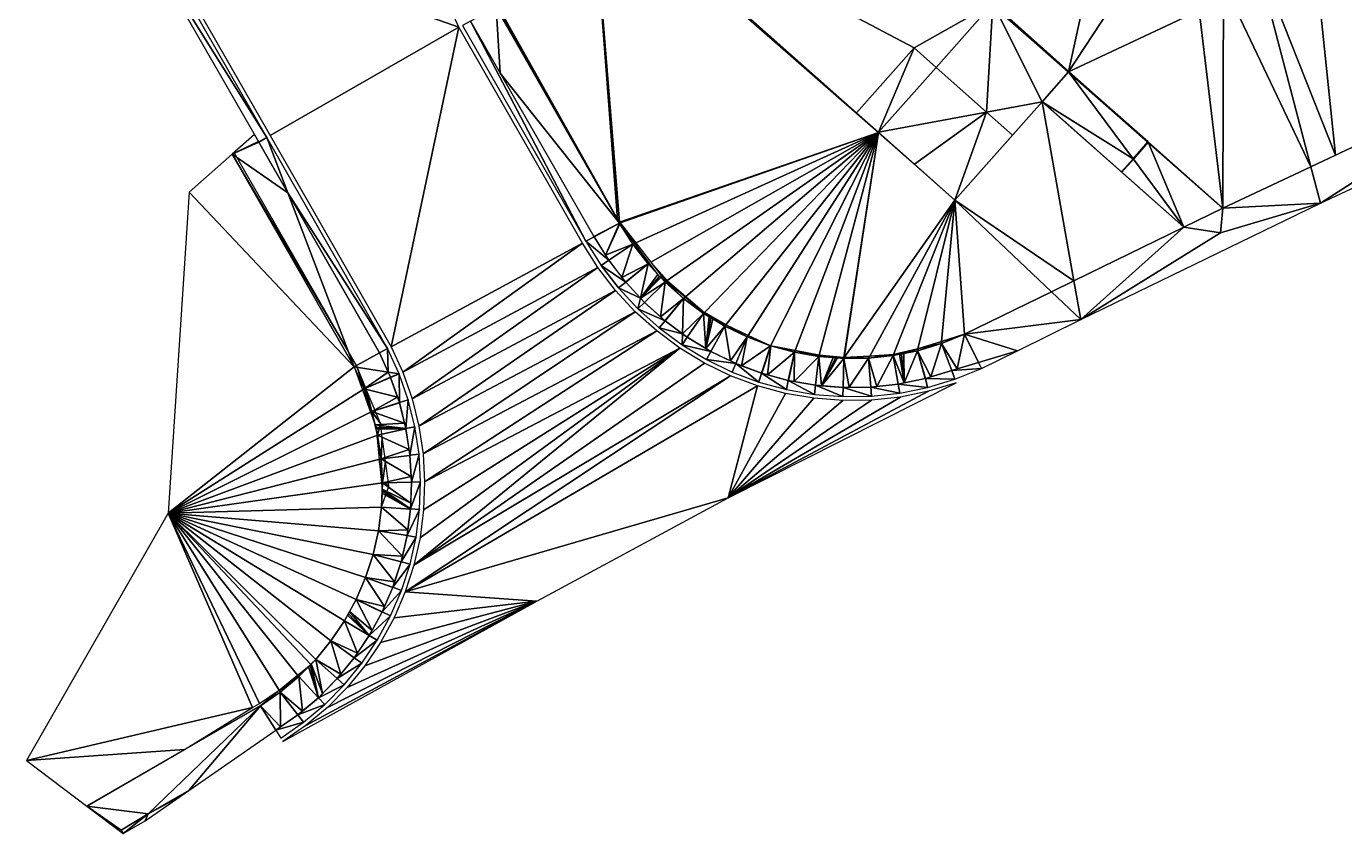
# Model space of a CAD drawing. Header units: metres. Extents: x 1634389 to 1634634, y 8249577 to 8249800.
# Drawn here: x 1634556.2 to 1634606.3, y 8249577 to 8249607.6 of the extents above; entities that cross this region are included whole.
import ezdxf

# ---------------------------------------------------------------- set-up
doc = ezdxf.new("R2010")
doc.units = ezdxf.units.M
doc.header["$LTSCALE"] = 2
for name, color, linetype in [('MNT-02-BETON DESACTIVE FF-35', 7, 'Continuous'), ('MNT-02-ESPACE VERT DIFFERENT-FF-30', 3, 'Continuous'), ('MNT-02-ESPACE VERT-FF-30', 221, 'Continuous'), ('MNT-02-EVERGREEN-FF-45', 7, 'Continuous'), ('MNT-02-VOIRIE LOURDE-FF-60', 160, 'Continuous')]:
    doc.layers.add(name, color=color, linetype=linetype)

msp = doc.modelspace()

# ---------------------------------------------------------------- linework, layer by layer
at = {"layer": 'MNT-02-BETON DESACTIVE FF-35', "color": 6, "linetype": 'ByBlock'}
for points in [[(1634589.922, 8249606.836, 98.535), (1634592.908, 8249608.512, 98.58), (1634577.663, 8249613.307, 98.43)], [(1634587.728, 8249604.366, 98.495), (1634589.922, 8249606.836, 98.535), (1634577.663, 8249613.307, 98.43)], [(1634573.061, 8249607.841, 98.577), (1634574.192, 8249605.868, 98.573), (1634574.03, 8249608.363, 98.569)], [(1634574.192, 8249605.868, 98.573), (1634578.726, 8249600.169, 98.55), (1634574.03, 8249608.363, 98.569)], [(1634590.759, 8249606.092, 98.54), (1634592.908, 8249608.512, 98.58), (1634589.922, 8249606.836, 98.535)], [(1634590.759, 8249606.092, 98.54), (1634592.675, 8249604.389, 98.573), (1634592.908, 8249608.512, 98.58)], [(1634592.675, 8249604.389, 98.573), (1634594.785, 8249604.782, 98.61), (1634592.908, 8249608.512, 98.58)], [(1634595.803, 8249605.94, 98.64), (1634592.908, 8249608.512, 98.58), (1634595.792, 8249605.923, 98.64)], [(1634592.908, 8249608.512, 98.58), (1634594.785, 8249604.782, 98.61), (1634595.792, 8249605.923, 98.64)], [(1634605.371, 8249600.927, 98.497), (1634614.468, 8249606.775, 98.564), (1634605.007, 8249602.317, 98.518)], [(1634605.371, 8249600.927, 98.497), (1634615.911, 8249605.852, 98.548), (1634614.468, 8249606.775, 98.564)], [(1634574.192, 8249605.868, 98.573), (1634577.746, 8249599.667, 98.527), (1634578.726, 8249600.169, 98.55)], [(1634594.785, 8249604.782, 98.61), (1634598.243, 8249602.618, 98.562), (1634595.792, 8249605.923, 98.64)], [(1634598.815, 8249603.264, 98.573), (1634595.803, 8249605.94, 98.64), (1634595.792, 8249605.923, 98.64)], [(1634598.808, 8249603.257, 98.573), (1634598.815, 8249603.264, 98.573), (1634595.792, 8249605.923, 98.64)], [(1634598.243, 8249602.618, 98.562), (1634598.808, 8249603.257, 98.573), (1634595.792, 8249605.923, 98.64)], [(1634592.675, 8249604.389, 98.573), (1634593.659, 8249603.515, 98.59), (1634594.785, 8249604.782, 98.61)], [(1634593.659, 8249603.515, 98.59), (1634593.66, 8249603.514, 98.59), (1634594.785, 8249604.782, 98.61)], [(1634594.785, 8249604.782, 98.61), (1634597.8, 8249602.116, 98.548), (1634598.243, 8249602.618, 98.562)], [(1634564.995, 8249603.275, 98.427), (1634564.845, 8249603.537, 98.426), (1634564.003, 8249602.793, 98.45)], [(1634565.007, 8249603.254, 98.427), (1634564.995, 8249603.275, 98.427), (1634564.003, 8249602.793, 98.45)], [(1634566.113, 8249601.324, 98.413), (1634565.007, 8249603.254, 98.427), (1634564.003, 8249602.793, 98.45)], [(1634601.657, 8249600.739, 98.51), (1634598.83, 8249603.251, 98.573), (1634598.823, 8249603.244, 98.573)], [(1634566.113, 8249601.324, 98.413), (1634564.003, 8249602.793, 98.45), (1634568.634, 8249594.713, 98.39)], [(1634598.823, 8249603.244, 98.573), (1634598.256, 8249602.602, 98.561), (1634600.172, 8249600.019, 98.5)], [(1634601.657, 8249600.739, 98.51), (1634598.823, 8249603.244, 98.573), (1634600.172, 8249600.019, 98.5)], [(1634598.256, 8249602.602, 98.561), (1634597.815, 8249602.103, 98.548), (1634600.172, 8249600.019, 98.5)], [(1634605.371, 8249600.927, 98.497), (1634605.007, 8249602.317, 98.518), (1634601.657, 8249600.739, 98.51)], [(1634569.595, 8249595.247, 98.367), (1634566.113, 8249601.324, 98.413), (1634568.634, 8249594.713, 98.39)], [(1634596.255, 8249596.51, 98.457), (1634605.371, 8249600.927, 98.497), (1634601.569, 8249599.809, 98.37)], [(1634605.371, 8249600.927, 98.497), (1634601.657, 8249600.739, 98.51), (1634601.569, 8249599.809, 98.37)], [(1634601.657, 8249600.739, 98.51), (1634600.172, 8249600.019, 98.5), (1634601.569, 8249599.809, 98.37)], [(1634577.746, 8249599.667, 98.527), (1634577.755, 8249599.652, 98.527), (1634578.726, 8249600.169, 98.55)], [(1634577.755, 8249599.652, 98.527), (1634578.195, 8249598.954, 98.523), (1634578.726, 8249600.169, 98.55)], [(1634578.732, 8249600.157, 98.55), (1634578.726, 8249600.169, 98.55), (1634578.195, 8249598.954, 98.523)], [(1634578.737, 8249600.151, 98.55), (1634578.732, 8249600.157, 98.55), (1634578.195, 8249598.954, 98.523)], [(1634578.737, 8249600.151, 98.55), (1634578.195, 8249598.954, 98.523), (1634579.231, 8249599.371, 98.545)], [(1634579.299, 8249599.402, 98.545), (1634578.737, 8249600.151, 98.55), (1634579.231, 8249599.371, 98.545)], [(1634596.255, 8249596.51, 98.457), (1634600.172, 8249600.019, 98.5), (1634595.994, 8249597.98, 98.484)], [(1634600.172, 8249600.019, 98.5), (1634596.255, 8249596.51, 98.457), (1634601.569, 8249599.809, 98.37)], [(1634578.195, 8249598.954, 98.523), (1634578.313, 8249598.767, 98.522), (1634579.231, 8249599.371, 98.545)], [(1634578.313, 8249598.767, 98.522), (1634578.317, 8249598.761, 98.522), (1634579.231, 8249599.371, 98.545)], [(1634578.317, 8249598.761, 98.522), (1634578.817, 8249598.11, 98.518), (1634579.231, 8249599.371, 98.545)], [(1634578.817, 8249598.11, 98.518), (1634579.809, 8249598.624, 98.54), (1634579.231, 8249599.371, 98.545)], [(1634579.809, 8249598.624, 98.54), (1634579.299, 8249599.402, 98.545), (1634579.231, 8249599.371, 98.545)], [(1634579.86, 8249598.653, 98.54), (1634579.299, 8249599.402, 98.545), (1634579.809, 8249598.624, 98.54)], [(1634578.817, 8249598.11, 98.518), (1634578.953, 8249597.933, 98.517), (1634579.809, 8249598.624, 98.54)], [(1634578.953, 8249597.933, 98.517), (1634578.957, 8249597.929, 98.517), (1634579.809, 8249598.624, 98.54)], [(1634578.957, 8249597.929, 98.517), (1634579.516, 8249597.326, 98.513), (1634579.809, 8249598.624, 98.54)], [(1634580.185, 8249598.22, 98.537), (1634579.809, 8249598.624, 98.54), (1634579.516, 8249597.326, 98.513)], [(1634580.185, 8249598.22, 98.537), (1634579.86, 8249598.653, 98.54), (1634579.809, 8249598.624, 98.54)], [(1634579.516, 8249597.326, 98.513), (1634580.239, 8249598.149, 98.536), (1634580.185, 8249598.22, 98.537)], [(1634579.516, 8249597.326, 98.513), (1634580.292, 8249598.106, 98.536), (1634580.239, 8249598.149, 98.536)], [(1634580.292, 8249598.106, 98.536), (1634579.516, 8249597.326, 98.513), (1634580.453, 8249597.933, 98.535)], [(1634579.516, 8249597.326, 98.513), (1634579.668, 8249597.163, 98.512), (1634580.453, 8249597.933, 98.535)], [(1634579.668, 8249597.163, 98.512), (1634579.671, 8249597.159, 98.512), (1634580.453, 8249597.933, 98.535)], [(1634579.671, 8249597.159, 98.512), (1634580.284, 8249596.612, 98.508), (1634580.453, 8249597.933, 98.535)], [(1634580.284, 8249596.612, 98.508), (1634581.158, 8249597.305, 98.53), (1634580.453, 8249597.933, 98.535)], [(1634580.481, 8249597.953, 98.535), (1634580.292, 8249598.106, 98.536), (1634580.453, 8249597.933, 98.535)], [(1634581.158, 8249597.305, 98.53), (1634580.481, 8249597.953, 98.535), (1634580.453, 8249597.933, 98.535)], [(1634581.218, 8249597.356, 98.53), (1634580.481, 8249597.953, 98.535), (1634581.158, 8249597.305, 98.53)], [(1634596.255, 8249596.51, 98.457), (1634595.994, 8249597.98, 98.484), (1634595.142, 8249597.564, 98.479)], [(1634580.284, 8249596.612, 98.508), (1634580.451, 8249596.462, 98.507), (1634581.158, 8249597.305, 98.53)], [(1634580.451, 8249596.462, 98.507), (1634580.454, 8249596.46, 98.507), (1634581.158, 8249597.305, 98.53)], [(1634580.454, 8249596.46, 98.507), (1634581.115, 8249595.971, 98.503), (1634581.158, 8249597.305, 98.53)], [(1634581.158, 8249597.305, 98.53), (1634581.115, 8249595.971, 98.503), (1634581.918, 8249596.744, 98.525)], [(1634581.218, 8249597.356, 98.53), (1634581.158, 8249597.305, 98.53), (1634581.918, 8249596.744, 98.525)], [(1634581.942, 8249596.769, 98.525), (1634581.218, 8249597.356, 98.53), (1634581.918, 8249596.744, 98.525)], [(1634595.142, 8249597.564, 98.479), (1634591.834, 8249595.949, 98.47), (1634596.255, 8249596.51, 98.457)], [(1634581.115, 8249595.971, 98.503), (1634581.296, 8249595.837, 98.502), (1634581.918, 8249596.744, 98.525)], [(1634581.296, 8249595.837, 98.502), (1634581.299, 8249595.836, 98.502), (1634581.918, 8249596.744, 98.525)], [(1634581.299, 8249595.836, 98.502), (1634582.002, 8249595.411, 98.498), (1634581.918, 8249596.744, 98.525)], [(1634582.134, 8249596.614, 98.524), (1634581.942, 8249596.769, 98.525), (1634581.918, 8249596.744, 98.525)], [(1634582.134, 8249596.614, 98.524), (1634581.918, 8249596.744, 98.525), (1634582.002, 8249595.411, 98.498)], [(1634582.19, 8249596.569, 98.523), (1634582.134, 8249596.614, 98.524), (1634582.002, 8249595.411, 98.498)], [(1634582.002, 8249595.411, 98.498), (1634582.272, 8249596.531, 98.523), (1634582.19, 8249596.569, 98.523)], [(1634582.272, 8249596.531, 98.523), (1634582.002, 8249595.411, 98.498), (1634582.726, 8249596.257, 98.52)], [(1634582.002, 8249595.411, 98.498), (1634582.196, 8249595.293, 98.497), (1634582.726, 8249596.257, 98.52)], [(1634582.196, 8249595.293, 98.497), (1634582.197, 8249595.293, 98.497), (1634582.726, 8249596.257, 98.52)], [(1634582.197, 8249595.293, 98.497), (1634582.937, 8249594.935, 98.493), (1634582.726, 8249596.257, 98.52)], [(1634582.763, 8249596.303, 98.52), (1634582.272, 8249596.531, 98.523), (1634582.726, 8249596.257, 98.52)], [(1634582.763, 8249596.303, 98.52), (1634582.726, 8249596.257, 98.52), (1634583.576, 8249595.846, 98.515)], [(1634582.726, 8249596.257, 98.52), (1634582.937, 8249594.935, 98.493), (1634583.576, 8249595.846, 98.515)], [(1634583.616, 8249595.907, 98.515), (1634582.763, 8249596.303, 98.52), (1634583.576, 8249595.846, 98.515)], [(1634593.848, 8249595.324, 98.446), (1634596.255, 8249596.51, 98.457), (1634591.834, 8249595.949, 98.47)], [(1634582.937, 8249594.935, 98.493), (1634583.142, 8249594.835, 98.492), (1634583.576, 8249595.846, 98.515)], [(1634583.142, 8249594.835, 98.492), (1634583.143, 8249594.835, 98.492), (1634583.576, 8249595.846, 98.515)], [(1634583.143, 8249594.835, 98.492), (1634583.356, 8249594.755, 98.491), (1634583.576, 8249595.846, 98.515)], [(1634583.576, 8249595.846, 98.515), (1634583.356, 8249594.755, 98.491), (1634584.461, 8249595.515, 98.51)], [(1634583.616, 8249595.907, 98.515), (1634583.576, 8249595.846, 98.515), (1634584.461, 8249595.515, 98.51)], [(1634584.461, 8249595.516, 98.51), (1634583.616, 8249595.907, 98.515), (1634584.461, 8249595.515, 98.51)], [(1634591.834, 8249595.949, 98.47), (1634590.965, 8249595.675, 98.476), (1634590.958, 8249595.596, 98.475)], [(1634591.556, 8249594.632, 98.451), (1634591.834, 8249595.949, 98.47), (1634590.958, 8249595.596, 98.475)], [(1634591.556, 8249594.632, 98.451), (1634592.367, 8249594.877, 98.445), (1634591.834, 8249595.949, 98.47)], [(1634592.367, 8249594.877, 98.445), (1634593.848, 8249595.324, 98.446), (1634591.834, 8249595.949, 98.47)], [(1634569.599, 8249595.239, 98.367), (1634569.595, 8249595.247, 98.367), (1634568.634, 8249594.713, 98.39)], [(1634569.931, 8249594.513, 98.362), (1634569.599, 8249595.239, 98.367), (1634568.634, 8249594.713, 98.39)], [(1634583.356, 8249594.755, 98.491), (1634584.126, 8249594.468, 98.487), (1634584.461, 8249595.515, 98.51)], [(1634584.126, 8249594.468, 98.487), (1634584.467, 8249595.513, 98.51), (1634584.461, 8249595.515, 98.51)], [(1634584.126, 8249594.468, 98.487), (1634584.127, 8249594.467, 98.487), (1634584.467, 8249595.513, 98.51)], [(1634584.127, 8249594.467, 98.487), (1634584.471, 8249595.512, 98.51), (1634584.467, 8249595.513, 98.51)], [(1634584.127, 8249594.467, 98.487), (1634584.346, 8249594.408, 98.486), (1634584.471, 8249595.512, 98.51)], [(1634584.471, 8249595.512, 98.51), (1634584.346, 8249594.408, 98.486), (1634585.372, 8249595.267, 98.505)], [(1634584.346, 8249594.408, 98.486), (1634585.14, 8249594.193, 98.482), (1634585.372, 8249595.267, 98.505)], [(1634584.466, 8249595.514, 98.51), (1634584.461, 8249595.516, 98.51), (1634584.461, 8249595.515, 98.51)], [(1634584.467, 8249595.513, 98.51), (1634584.466, 8249595.514, 98.51), (1634584.461, 8249595.515, 98.51)], [(1634585.398, 8249595.336, 98.505), (1634584.471, 8249595.512, 98.51), (1634585.372, 8249595.267, 98.505)], [(1634585.14, 8249594.193, 98.482), (1634585.141, 8249594.193, 98.482), (1634585.372, 8249595.267, 98.505)], [(1634585.141, 8249594.193, 98.482), (1634585.365, 8249594.154, 98.481), (1634585.372, 8249595.267, 98.505)], [(1634585.365, 8249594.154, 98.481), (1634586.302, 8249595.105, 98.5), (1634585.372, 8249595.267, 98.505)], [(1634586.302, 8249595.105, 98.5), (1634585.398, 8249595.336, 98.505), (1634585.372, 8249595.267, 98.505)], [(1634586.318, 8249595.162, 98.5), (1634585.398, 8249595.336, 98.505), (1634586.302, 8249595.105, 98.5)], [(1634590.069, 8249595.392, 98.481), (1634589.526, 8249595.22, 98.483), (1634590.053, 8249595.326, 98.48)], [(1634589.526, 8249595.22, 98.483), (1634589.539, 8249594.103, 98.461), (1634590.053, 8249595.326, 98.48)], [(1634590.344, 8249594.266, 98.457), (1634590.053, 8249595.326, 98.48), (1634589.539, 8249594.103, 98.461)], [(1634590.563, 8249594.332, 98.456), (1634590.958, 8249595.596, 98.475), (1634590.053, 8249595.326, 98.48)], [(1634590.958, 8249595.596, 98.475), (1634590.069, 8249595.392, 98.481), (1634590.053, 8249595.326, 98.48)], [(1634590.351, 8249594.268, 98.457), (1634590.563, 8249594.332, 98.456), (1634590.053, 8249595.326, 98.48)], [(1634590.344, 8249594.266, 98.457), (1634590.351, 8249594.268, 98.457), (1634590.053, 8249595.326, 98.48)], [(1634590.965, 8249595.675, 98.476), (1634590.069, 8249595.392, 98.481), (1634590.958, 8249595.596, 98.475)], [(1634590.563, 8249594.332, 98.456), (1634591.349, 8249594.569, 98.452), (1634590.958, 8249595.596, 98.475)], [(1634591.349, 8249594.569, 98.452), (1634591.556, 8249594.632, 98.451), (1634590.958, 8249595.596, 98.475)], [(1634585.365, 8249594.154, 98.481), (1634586.174, 8249594.013, 98.477), (1634586.302, 8249595.105, 98.5)], [(1634586.174, 8249594.013, 98.477), (1634586.177, 8249594.013, 98.477), (1634586.302, 8249595.105, 98.5)], [(1634586.177, 8249594.013, 98.477), (1634586.402, 8249593.995, 98.476), (1634586.302, 8249595.105, 98.5)], [(1634586.846, 8249595.062, 98.497), (1634586.318, 8249595.162, 98.5), (1634586.302, 8249595.105, 98.5)], [(1634586.402, 8249593.995, 98.476), (1634586.846, 8249595.062, 98.497), (1634586.302, 8249595.105, 98.5)], [(1634586.402, 8249593.995, 98.476), (1634586.934, 8249595.045, 98.496), (1634586.846, 8249595.062, 98.497)], [(1634586.934, 8249595.045, 98.496), (1634586.402, 8249593.995, 98.476), (1634587.003, 8249595.049, 98.496)], [(1634587.244, 8249595.03, 98.495), (1634587.003, 8249595.049, 98.496), (1634586.402, 8249593.995, 98.476)], [(1634587.221, 8249593.931, 98.472), (1634587.244, 8249595.03, 98.495), (1634586.402, 8249593.995, 98.476)], [(1634587.249, 8249595.064, 98.495), (1634587.003, 8249595.049, 98.496), (1634587.244, 8249595.03, 98.495)], [(1634587.221, 8249593.931, 98.472), (1634587.225, 8249593.93, 98.472), (1634587.244, 8249595.03, 98.495)], [(1634587.225, 8249593.93, 98.472), (1634587.449, 8249593.934, 98.471), (1634587.244, 8249595.03, 98.495)], [(1634588.188, 8249595.042, 98.49), (1634587.268, 8249595.065, 98.495), (1634587.244, 8249595.03, 98.495)], [(1634587.268, 8249595.065, 98.495), (1634587.249, 8249595.064, 98.495), (1634587.244, 8249595.03, 98.495)], [(1634587.449, 8249593.934, 98.471), (1634588.188, 8249595.042, 98.49), (1634587.244, 8249595.03, 98.495)], [(1634588.232, 8249595.122, 98.491), (1634587.268, 8249595.065, 98.495), (1634588.188, 8249595.042, 98.49)], [(1634587.449, 8249593.934, 98.471), (1634588.271, 8249593.946, 98.467), (1634588.188, 8249595.042, 98.49)], [(1634589.127, 8249595.141, 98.485), (1634588.232, 8249595.122, 98.491), (1634588.188, 8249595.042, 98.49)], [(1634588.498, 8249593.97, 98.466), (1634589.127, 8249595.141, 98.485), (1634588.188, 8249595.042, 98.49)], [(1634588.271, 8249593.946, 98.467), (1634588.276, 8249593.946, 98.467), (1634588.188, 8249595.042, 98.49)], [(1634588.276, 8249593.946, 98.467), (1634588.498, 8249593.97, 98.466), (1634588.188, 8249595.042, 98.49)], [(1634589.141, 8249595.176, 98.485), (1634588.232, 8249595.122, 98.491), (1634589.127, 8249595.141, 98.485)], [(1634588.498, 8249593.97, 98.466), (1634589.315, 8249594.058, 98.462), (1634589.127, 8249595.141, 98.485)], [(1634589.539, 8249594.103, 98.461), (1634589.369, 8249595.189, 98.484), (1634589.127, 8249595.141, 98.485)], [(1634589.369, 8249595.189, 98.484), (1634589.141, 8249595.176, 98.485), (1634589.127, 8249595.141, 98.485)], [(1634589.315, 8249594.058, 98.462), (1634589.321, 8249594.058, 98.462), (1634589.127, 8249595.141, 98.485)], [(1634589.321, 8249594.058, 98.462), (1634589.539, 8249594.103, 98.461), (1634589.127, 8249595.141, 98.485)], [(1634589.539, 8249594.103, 98.461), (1634589.44, 8249595.193, 98.483), (1634589.369, 8249595.189, 98.484)], [(1634589.539, 8249594.103, 98.461), (1634589.526, 8249595.22, 98.483), (1634589.44, 8249595.193, 98.483)], [(1634569.931, 8249594.513, 98.362), (1634568.634, 8249594.713, 98.39), (1634569.012, 8249593.878, 98.384)], [(1634568.634, 8249594.713, 98.39), (1634568.951, 8249593.839, 98.38), (1634569.012, 8249593.878, 98.384)], [(1634570.02, 8249594.318, 98.361), (1634569.931, 8249594.513, 98.362), (1634569.012, 8249593.878, 98.384)], [(1634570.022, 8249594.311, 98.361), (1634570.02, 8249594.318, 98.361), (1634569.012, 8249593.878, 98.384)], [(1634570.286, 8249593.557, 98.356), (1634570.022, 8249594.311, 98.361), (1634569.012, 8249593.878, 98.384)], [(1634569.012, 8249593.878, 98.384), (1634568.951, 8249593.839, 98.38), (1634569.311, 8249593.012, 98.377)], [(1634568.951, 8249593.839, 98.38), (1634569.26, 8249592.986, 98.374), (1634569.311, 8249593.012, 98.377)], [(1634570.286, 8249593.557, 98.356), (1634569.012, 8249593.878, 98.384), (1634569.311, 8249593.012, 98.377)], [(1634570.356, 8249593.355, 98.354), (1634570.286, 8249593.557, 98.356), (1634569.311, 8249593.012, 98.377)], [(1634570.358, 8249593.348, 98.354), (1634570.356, 8249593.355, 98.354), (1634569.311, 8249593.012, 98.377)], [(1634570.358, 8249593.348, 98.354), (1634569.311, 8249593.012, 98.377), (1634570.55, 8249592.573, 98.349)], [(1634569.26, 8249592.986, 98.374), (1634569.436, 8249592.503, 98.374), (1634569.311, 8249593.012, 98.377)], [(1634569.436, 8249592.503, 98.374), (1634570.55, 8249592.573, 98.349), (1634569.311, 8249593.012, 98.377)], [(1634570.55, 8249592.573, 98.349), (1634569.436, 8249592.503, 98.374), (1634570.602, 8249592.364, 98.348)], [(1634569.466, 8249592.42, 98.373), (1634570.602, 8249592.364, 98.348), (1634569.436, 8249592.503, 98.374)], [(1634569.473, 8249592.353, 98.373), (1634570.602, 8249592.364, 98.348), (1634569.466, 8249592.42, 98.373)], [(1634570.603, 8249592.357, 98.348), (1634570.602, 8249592.364, 98.348), (1634569.473, 8249592.353, 98.373)], [(1634569.529, 8249592.122, 98.371), (1634570.603, 8249592.357, 98.348), (1634569.473, 8249592.353, 98.373)], [(1634569.473, 8249592.353, 98.373), (1634569.497, 8249592.11, 98.369), (1634569.529, 8249592.122, 98.371)], [(1634570.723, 8249591.568, 98.343), (1634570.603, 8249592.357, 98.348), (1634569.529, 8249592.122, 98.371)], [(1634569.529, 8249592.122, 98.371), (1634569.497, 8249592.11, 98.369), (1634569.664, 8249591.215, 98.365)], [(1634569.497, 8249592.11, 98.369), (1634569.59, 8249591.196, 98.361), (1634569.664, 8249591.215, 98.365)], [(1634570.723, 8249591.568, 98.343), (1634569.529, 8249592.122, 98.371), (1634569.664, 8249591.215, 98.365)], [(1634570.755, 8249591.355, 98.341), (1634570.723, 8249591.568, 98.343), (1634569.664, 8249591.215, 98.365)], [(1634570.755, 8249591.348, 98.341), (1634570.755, 8249591.355, 98.341), (1634569.664, 8249591.215, 98.365)], [(1634570.801, 8249590.551, 98.336), (1634570.755, 8249591.348, 98.341), (1634569.664, 8249591.215, 98.365)], [(1634569.664, 8249591.215, 98.365), (1634569.59, 8249591.196, 98.361), (1634569.714, 8249590.3, 98.359)], [(1634569.59, 8249591.196, 98.361), (1634569.681, 8249590.295, 98.357), (1634569.714, 8249590.3, 98.359)], [(1634570.801, 8249590.551, 98.336), (1634569.664, 8249591.215, 98.365), (1634569.714, 8249590.3, 98.359)], [(1634569.681, 8249590.295, 98.357), (1634569.705, 8249590.062, 98.326), (1634569.714, 8249590.3, 98.359)], [(1634569.714, 8249590.3, 98.359), (1634569.705, 8249590.062, 98.326), (1634570.785, 8249589.532, 98.239)], [(1634570.813, 8249590.336, 98.335), (1634570.801, 8249590.551, 98.336), (1634569.714, 8249590.3, 98.359)], [(1634570.813, 8249590.33, 98.335), (1634570.813, 8249590.336, 98.335), (1634569.714, 8249590.3, 98.359)], [(1634570.813, 8249590.33, 98.335), (1634569.714, 8249590.3, 98.359), (1634570.785, 8249589.532, 98.239)], [(1634569.679, 8249589.384, 98.233), (1634570.776, 8249589.31, 98.208), (1634569.699, 8249589.908, 98.305)], [(1634569.699, 8249589.908, 98.305), (1634570.777, 8249589.315, 98.209), (1634569.712, 8249589.994, 98.317)], [(1634570.776, 8249589.31, 98.208), (1634570.777, 8249589.315, 98.209), (1634569.699, 8249589.908, 98.305)], [(1634569.712, 8249589.994, 98.317), (1634570.777, 8249589.315, 98.209), (1634569.705, 8249590.062, 98.326)], [(1634570.785, 8249589.532, 98.239), (1634569.705, 8249590.062, 98.326), (1634570.777, 8249589.315, 98.209)], [(1634570.674, 8249588.518, 98.203), (1634569.679, 8249589.384, 98.233), (1634569.56, 8249588.475, 98.226)], [(1634570.674, 8249588.518, 98.203), (1634570.776, 8249589.31, 98.208), (1634569.679, 8249589.384, 98.233)], [(1634569.357, 8249587.582, 98.22), (1634570.469, 8249587.519, 98.197), (1634569.56, 8249588.475, 98.226)], [(1634570.646, 8249588.303, 98.202), (1634570.674, 8249588.518, 98.203), (1634569.56, 8249588.475, 98.226)], [(1634570.469, 8249587.519, 98.197), (1634570.645, 8249588.298, 98.202), (1634569.56, 8249588.475, 98.226)], [(1634570.645, 8249588.298, 98.202), (1634570.646, 8249588.303, 98.202), (1634569.56, 8249588.475, 98.226)], [(1634570.173, 8249586.544, 98.19), (1634569.357, 8249587.582, 98.22), (1634569.072, 8249586.71, 98.214)], [(1634570.422, 8249587.307, 98.195), (1634570.469, 8249587.519, 98.197), (1634569.357, 8249587.582, 98.22)], [(1634570.173, 8249586.544, 98.19), (1634570.42, 8249587.303, 98.195), (1634569.357, 8249587.582, 98.22)], [(1634570.42, 8249587.303, 98.195), (1634570.422, 8249587.307, 98.195), (1634569.357, 8249587.582, 98.22)], [(1634569.788, 8249585.6, 98.184), (1634569.072, 8249586.71, 98.214), (1634568.708, 8249585.869, 98.208)], [(1634570.106, 8249586.336, 98.189), (1634570.173, 8249586.544, 98.19), (1634569.072, 8249586.71, 98.214)], [(1634569.788, 8249585.6, 98.184), (1634570.105, 8249586.333, 98.189), (1634569.072, 8249586.71, 98.214)], [(1634570.105, 8249586.333, 98.189), (1634570.106, 8249586.336, 98.189), (1634569.072, 8249586.71, 98.214)], [(1634568.456, 8249585.41, 98.273), (1634569.317, 8249584.696, 98.269), (1634568.708, 8249585.869, 98.208)], [(1634569.7, 8249585.396, 98.182), (1634568.708, 8249585.869, 98.208), (1634569.317, 8249584.696, 98.269)], [(1634569.702, 8249585.399, 98.183), (1634569.788, 8249585.6, 98.184), (1634568.708, 8249585.869, 98.208)], [(1634569.7, 8249585.396, 98.182), (1634569.702, 8249585.399, 98.183), (1634568.708, 8249585.869, 98.208)], [(1634568.267, 8249585.066, 98.321), (1634569.211, 8249584.501, 98.296), (1634568.382, 8249585.274, 98.292)], [(1634568.382, 8249585.274, 98.292), (1634569.212, 8249584.503, 98.296), (1634568.422, 8249585.329, 98.283)], [(1634569.211, 8249584.501, 98.296), (1634569.212, 8249584.503, 98.296), (1634568.382, 8249585.274, 98.292)], [(1634568.422, 8249585.329, 98.283), (1634569.212, 8249584.503, 98.296), (1634568.456, 8249585.41, 98.273)], [(1634569.317, 8249584.696, 98.269), (1634568.456, 8249585.41, 98.273), (1634569.212, 8249584.503, 98.296)], [(1634568.764, 8249583.839, 98.291), (1634568.267, 8249585.066, 98.321), (1634567.754, 8249584.306, 98.315)], [(1634568.764, 8249583.839, 98.291), (1634569.211, 8249584.501, 98.296), (1634568.267, 8249585.066, 98.321)], [(1634568.134, 8249583.037, 98.285), (1634567.754, 8249584.306, 98.315), (1634567.173, 8249583.598, 98.309)], [(1634568.642, 8249583.657, 98.29), (1634568.764, 8249583.839, 98.291), (1634567.754, 8249584.306, 98.315)], [(1634568.134, 8249583.037, 98.285), (1634568.64, 8249583.655, 98.29), (1634567.754, 8249584.306, 98.315)], [(1634568.64, 8249583.655, 98.29), (1634568.642, 8249583.657, 98.29), (1634567.754, 8249584.306, 98.315)], [(1634566.897, 8249583.318, 98.306), (1634566.494, 8249582.99, 98.3), (1634566.529, 8249582.946, 98.302)], [(1634566.529, 8249582.946, 98.302), (1634567.277, 8249582.14, 98.277), (1634566.897, 8249583.318, 98.306)], [(1634566.897, 8249583.318, 98.306), (1634567.278, 8249582.141, 98.277), (1634566.965, 8249583.374, 98.306)], [(1634567.277, 8249582.14, 98.277), (1634567.278, 8249582.141, 98.277), (1634566.897, 8249583.318, 98.306)], [(1634566.965, 8249583.374, 98.306), (1634567.278, 8249582.141, 98.277), (1634567.006, 8249583.428, 98.307)], [(1634567.173, 8249583.598, 98.309), (1634567.006, 8249583.428, 98.307), (1634567.433, 8249582.298, 98.278)], [(1634567.433, 8249582.298, 98.278), (1634567.006, 8249583.428, 98.307), (1634567.278, 8249582.141, 98.277)], [(1634567.994, 8249582.866, 98.283), (1634567.173, 8249583.598, 98.309), (1634567.433, 8249582.298, 98.278)], [(1634567.994, 8249582.866, 98.283), (1634567.995, 8249582.867, 98.283), (1634567.173, 8249583.598, 98.309)], [(1634567.995, 8249582.867, 98.283), (1634568.134, 8249583.037, 98.285), (1634567.173, 8249583.598, 98.309)], [(1634566.494, 8249582.99, 98.3), (1634565.789, 8249582.417, 98.293), (1634566.529, 8249582.946, 98.302)], [(1634566.529, 8249582.946, 98.302), (1634565.789, 8249582.417, 98.293), (1634565.827, 8249582.356, 98.296)], [(1634566.666, 8249581.626, 98.272), (1634566.529, 8249582.946, 98.302), (1634565.827, 8249582.356, 98.296)], [(1634566.666, 8249581.626, 98.272), (1634567.277, 8249582.14, 98.277), (1634566.529, 8249582.946, 98.302)], [(1634565.789, 8249582.417, 98.293), (1634565.074, 8249581.834, 98.29), (1634565.827, 8249582.356, 98.296)], [(1634565.074, 8249581.834, 98.29), (1634565.839, 8249581.028, 98.265), (1634565.827, 8249582.356, 98.296)], [(1634566.496, 8249581.484, 98.27), (1634566.666, 8249581.626, 98.272), (1634565.827, 8249582.356, 98.296)], [(1634566.496, 8249581.484, 98.27), (1634566.496, 8249581.484, 98.27), (1634565.827, 8249582.356, 98.296)], [(1634565.839, 8249581.028, 98.265), (1634566.496, 8249581.484, 98.27), (1634565.827, 8249582.356, 98.296)], [(1634558.468, 8249578.022, 98.26), (1634560.799, 8249577.725, 98.24), (1634565.074, 8249581.834, 98.29)], [(1634562.356, 8249578.614, 98.245), (1634565.074, 8249581.834, 98.29), (1634560.799, 8249577.725, 98.24)], [(1634565.074, 8249581.834, 98.29), (1634562.356, 8249578.614, 98.245), (1634565.657, 8249580.902, 98.264)], [(1634565.074, 8249581.834, 98.29), (1634565.657, 8249580.902, 98.264), (1634565.839, 8249581.028, 98.265)], [(1634560.799, 8249577.725, 98.24), (1634558.468, 8249578.022, 98.26), (1634559.775, 8249577.105, 98.23)]]:
    msp.add_3dface(points, dxfattribs=at)
at = {"layer": 'MNT-02-BETON DESACTIVE FF-35', "color": 1, "linetype": 'ByBlock'}
for points in [[(1634560.691, 8249577.46, 98.093), (1634562.019, 8249578.381, 98.21), (1634560.799, 8249577.725, 98.24)], [(1634562.019, 8249578.381, 98.21), (1634562.356, 8249578.614, 98.245), (1634560.799, 8249577.725, 98.24)], [(1634558.468, 8249578.022, 98.26), (1634559.853, 8249576.977, 98.09), (1634559.775, 8249577.105, 98.23)], [(1634559.775, 8249577.105, 98.23), (1634559.853, 8249576.977, 98.09), (1634560.799, 8249577.725, 98.24)], [(1634560.691, 8249577.46, 98.093), (1634560.799, 8249577.725, 98.24), (1634559.853, 8249576.977, 98.09)]]:
    msp.add_3dface(points, dxfattribs=at)
at = {"layer": 'MNT-02-ESPACE VERT DIFFERENT-FF-30', "linetype": 'ByBlock'}
for points in [[(1634562.361, 8249601.344, 98.4), (1634568.634, 8249594.713, 98.44), (1634564.003, 8249602.793, 98.5)], [(1634564.091, 8249602.836, 98.498), (1634564.078, 8249602.86, 98.498), (1634564.003, 8249602.794, 98.5)], [(1634564.091, 8249602.836, 98.498), (1634564.003, 8249602.793, 98.5), (1634568.409, 8249595.302, 98.442)], [(1634564.091, 8249602.836, 98.498), (1634564.003, 8249602.794, 98.5), (1634564.003, 8249602.793, 98.5)], [(1634568.634, 8249594.713, 98.44), (1634568.409, 8249595.302, 98.442), (1634564.003, 8249602.793, 98.5)], [(1634561.565, 8249589.156, 97.94), (1634568.634, 8249594.713, 98.44), (1634562.361, 8249601.344, 98.4)], [(1634568.72, 8249594.76, 98.438), (1634568.409, 8249595.302, 98.442), (1634568.634, 8249594.713, 98.44)], [(1634568.725, 8249594.751, 98.438), (1634568.72, 8249594.76, 98.438), (1634568.634, 8249594.713, 98.44)], [(1634568.748, 8249594.695, 98.438), (1634568.725, 8249594.751, 98.438), (1634568.634, 8249594.713, 98.44)], [(1634568.634, 8249594.713, 98.44), (1634561.565, 8249589.156, 97.94), (1634569.012, 8249593.878, 98.434)], [(1634568.748, 8249594.695, 98.438), (1634568.634, 8249594.713, 98.44), (1634569.012, 8249593.878, 98.434)], [(1634569.074, 8249593.905, 98.432), (1634568.748, 8249594.695, 98.438), (1634569.012, 8249593.878, 98.434)], [(1634569.012, 8249593.878, 98.434), (1634561.565, 8249589.156, 97.94), (1634569.311, 8249593.012, 98.427)], [(1634569.094, 8249593.857, 98.432), (1634569.074, 8249593.905, 98.432), (1634569.012, 8249593.878, 98.434)], [(1634569.094, 8249593.857, 98.432), (1634569.012, 8249593.878, 98.434), (1634569.311, 8249593.012, 98.427)], [(1634569.428, 8249593.049, 98.425), (1634569.094, 8249593.857, 98.432), (1634569.311, 8249593.012, 98.427)], [(1634569.311, 8249593.012, 98.427), (1634561.565, 8249589.156, 97.94), (1634569.529, 8249592.122, 98.421)], [(1634569.466, 8249592.957, 98.424), (1634569.428, 8249593.049, 98.425), (1634569.311, 8249593.012, 98.427)], [(1634569.632, 8249592.556, 98.42), (1634569.466, 8249592.957, 98.424), (1634569.311, 8249593.012, 98.427)], [(1634569.632, 8249592.556, 98.42), (1634569.311, 8249593.012, 98.427), (1634569.529, 8249592.122, 98.421)], [(1634569.687, 8249592.156, 98.418), (1634569.632, 8249592.556, 98.42), (1634569.529, 8249592.122, 98.421)], [(1634569.529, 8249592.122, 98.421), (1634561.565, 8249589.156, 97.94), (1634569.664, 8249591.215, 98.415)], [(1634569.702, 8249592.041, 98.417), (1634569.687, 8249592.156, 98.418), (1634569.529, 8249592.122, 98.421)], [(1634569.702, 8249592.041, 98.417), (1634569.529, 8249592.122, 98.421), (1634569.664, 8249591.215, 98.415)], [(1634569.812, 8249591.233, 98.412), (1634569.702, 8249592.041, 98.417), (1634569.664, 8249591.215, 98.415)], [(1634569.828, 8249591.119, 98.411), (1634569.812, 8249591.233, 98.412), (1634569.664, 8249591.215, 98.415)], [(1634569.664, 8249591.215, 98.415), (1634561.565, 8249589.156, 97.94), (1634569.714, 8249590.3, 98.409)], [(1634569.828, 8249591.119, 98.411), (1634569.664, 8249591.215, 98.415), (1634569.714, 8249590.3, 98.409)], [(1634569.938, 8249590.306, 98.404), (1634569.828, 8249591.119, 98.411), (1634569.714, 8249590.3, 98.409)], [(1634569.714, 8249590.3, 98.409), (1634561.565, 8249589.156, 97.94), (1634569.679, 8249589.384, 98.283)], [(1634569.944, 8249590.135, 98.383), (1634569.714, 8249590.3, 98.409), (1634569.679, 8249589.384, 98.283)], [(1634569.953, 8249590.202, 98.391), (1634569.938, 8249590.306, 98.404), (1634569.714, 8249590.3, 98.409)], [(1634569.944, 8249590.135, 98.383), (1634569.953, 8249590.202, 98.391), (1634569.714, 8249590.3, 98.409)], [(1634569.679, 8249589.384, 98.283), (1634561.565, 8249589.156, 97.94), (1634569.56, 8249588.475, 98.276)], [(1634561.565, 8249589.156, 97.94), (1634556.175, 8249579.752, 97.95), (1634564.769, 8249581.763, 98.327)], [(1634561.565, 8249589.156, 97.94), (1634565.031, 8249581.924, 98.335), (1634565.779, 8249582.433, 98.342)], [(1634561.565, 8249589.156, 97.94), (1634564.769, 8249581.763, 98.327), (1634565.031, 8249581.924, 98.335)], [(1634561.565, 8249589.156, 97.94), (1634565.779, 8249582.433, 98.342), (1634566.484, 8249583.002, 98.349)], [(1634561.565, 8249589.156, 97.94), (1634566.484, 8249583.002, 98.349), (1634566.985, 8249583.407, 98.357)], [(1634569.56, 8249588.475, 98.276), (1634561.565, 8249589.156, 97.94), (1634569.357, 8249587.582, 98.27)], [(1634561.565, 8249589.156, 97.94), (1634567.173, 8249583.598, 98.359), (1634567.754, 8249584.306, 98.365)], [(1634569.072, 8249586.71, 98.264), (1634561.565, 8249589.156, 97.94), (1634568.708, 8249585.869, 98.258)], [(1634569.357, 8249587.582, 98.27), (1634561.565, 8249589.156, 97.94), (1634569.072, 8249586.71, 98.264)], [(1634561.565, 8249589.156, 97.94), (1634566.985, 8249583.407, 98.357), (1634567.173, 8249583.598, 98.359)], [(1634568.708, 8249585.869, 98.258), (1634561.565, 8249589.156, 97.94), (1634568.267, 8249585.066, 98.371)], [(1634561.565, 8249589.156, 97.94), (1634567.754, 8249584.306, 98.365), (1634568.267, 8249585.066, 98.371)], [(1634562.19, 8249580.17, 98.327), (1634564.769, 8249581.763, 98.327), (1634556.175, 8249579.752, 97.95)], [(1634556.175, 8249579.752, 97.95), (1634558.468, 8249578.022, 98.31), (1634562.19, 8249580.17, 98.327)]]:
    msp.add_3dface(points, dxfattribs=at)
at = {"layer": 'MNT-02-ESPACE VERT-FF-30', "linetype": 'ByBlock'}
for points in [[(1634606.308, 8249614.498, 98.755), (1634604.891, 8249612.901, 98.724), (1634614.468, 8249606.775, 98.614)], [(1634577.676, 8249613.148, 98.481), (1634573.805, 8249608.951, 98.619), (1634578.642, 8249600.318, 98.6)], [(1634577.676, 8249613.148, 98.481), (1634588.562, 8249603.622, 98.55), (1634577.749, 8249613.228, 98.481)], [(1634588.562, 8249603.622, 98.55), (1634577.676, 8249613.148, 98.481), (1634578.722, 8249600.215, 98.6)], [(1634578.642, 8249600.318, 98.6), (1634578.722, 8249600.215, 98.6), (1634577.676, 8249613.148, 98.481)], [(1634604.891, 8249612.901, 98.724), (1634602.84, 8249610.591, 98.694), (1634605.934, 8249602.754, 98.573)], [(1634604.891, 8249612.901, 98.724), (1634605.934, 8249602.754, 98.573), (1634614.468, 8249606.775, 98.614)], [(1634595.792, 8249605.923, 98.69), (1634597.001, 8249611.506, 98.691), (1634592.908, 8249608.512, 98.63)], [(1634598.563, 8249610.153, 98.723), (1634597.001, 8249611.506, 98.691), (1634595.792, 8249605.923, 98.69)], [(1634601.683, 8249609.287, 98.68), (1634605.007, 8249602.317, 98.568), (1634602.84, 8249610.591, 98.694)], [(1634605.934, 8249602.754, 98.573), (1634602.84, 8249610.591, 98.694), (1634605.007, 8249602.317, 98.568)], [(1634598.563, 8249610.153, 98.723), (1634595.792, 8249605.923, 98.69), (1634600.76, 8249608.248, 98.675)], [(1634600.76, 8249608.248, 98.675), (1634601.657, 8249600.739, 98.56), (1634601.683, 8249609.287, 98.68)], [(1634605.007, 8249602.317, 98.568), (1634601.683, 8249609.287, 98.68), (1634601.657, 8249600.739, 98.56)], [(1634573.737, 8249608.87, 98.62), (1634578.628, 8249600.335, 98.6), (1634573.785, 8249608.928, 98.62)], [(1634573.805, 8249608.951, 98.619), (1634573.785, 8249608.928, 98.62), (1634578.642, 8249600.318, 98.6)], [(1634578.628, 8249600.335, 98.6), (1634578.642, 8249600.318, 98.6), (1634573.785, 8249608.928, 98.62)], [(1634592.975, 8249608.379, 98.631), (1634595.792, 8249605.923, 98.69), (1634592.908, 8249608.512, 98.63)], [(1634592.975, 8249608.379, 98.631), (1634595.781, 8249605.91, 98.69), (1634595.792, 8249605.923, 98.69)], [(1634600.76, 8249608.248, 98.675), (1634595.792, 8249605.923, 98.69), (1634601.657, 8249600.739, 98.56)], [(1634595.781, 8249605.91, 98.69), (1634595.84, 8249605.858, 98.688), (1634595.792, 8249605.923, 98.69)], [(1634595.84, 8249605.858, 98.688), (1634601.657, 8249600.739, 98.56), (1634595.792, 8249605.923, 98.69)], [(1634595.994, 8249597.98, 98.534), (1634594.785, 8249604.782, 98.66), (1634591.463, 8249601.045, 98.6)], [(1634594.783, 8249604.782, 98.66), (1634591.463, 8249601.045, 98.6), (1634594.785, 8249604.782, 98.66)], [(1634594.784, 8249604.783, 98.66), (1634594.783, 8249604.782, 98.66), (1634594.785, 8249604.782, 98.66)], [(1634594.79, 8249604.789, 98.66), (1634594.784, 8249604.783, 98.66), (1634594.785, 8249604.782, 98.66)], [(1634594.79, 8249604.789, 98.66), (1634594.79, 8249604.789, 98.66), (1634594.784, 8249604.783, 98.66)], [(1634600.172, 8249600.019, 98.55), (1634594.79, 8249604.789, 98.66), (1634594.785, 8249604.782, 98.66)], [(1634595.994, 8249597.98, 98.534), (1634600.172, 8249600.019, 98.55), (1634594.785, 8249604.782, 98.66)], [(1634578.722, 8249600.215, 98.6), (1634578.751, 8249600.178, 98.6), (1634588.562, 8249603.622, 98.55)], [(1634578.751, 8249600.178, 98.6), (1634579.341, 8249599.421, 98.594), (1634588.562, 8249603.622, 98.55)], [(1634588.562, 8249603.622, 98.55), (1634579.341, 8249599.421, 98.594), (1634588.562, 8249603.621, 98.55)], [(1634579.916, 8249598.685, 98.59), (1634588.562, 8249603.621, 98.55), (1634579.341, 8249599.421, 98.594)], [(1634588.562, 8249603.621, 98.55), (1634579.916, 8249598.685, 98.59), (1634588.563, 8249603.621, 98.55)], [(1634580.536, 8249597.992, 98.585), (1634588.563, 8249603.621, 98.55), (1634579.916, 8249598.685, 98.59)], [(1634581.246, 8249597.381, 98.58), (1634588.563, 8249603.621, 98.55), (1634580.536, 8249597.992, 98.585)], [(1634588.563, 8249603.621, 98.55), (1634580.536, 8249597.992, 98.585), (1634588.563, 8249603.621, 98.55)], [(1634588.563, 8249603.621, 98.55), (1634581.246, 8249597.381, 98.58), (1634588.563, 8249603.621, 98.55)], [(1634581.948, 8249596.776, 98.575), (1634588.563, 8249603.621, 98.55), (1634581.246, 8249597.381, 98.58)], [(1634582.763, 8249596.303, 98.57), (1634588.563, 8249603.621, 98.55), (1634581.948, 8249596.776, 98.575)], [(1634588.563, 8249603.621, 98.55), (1634581.948, 8249596.776, 98.575), (1634588.563, 8249603.621, 98.55)], [(1634588.563, 8249603.621, 98.55), (1634582.763, 8249596.303, 98.57), (1634588.563, 8249603.621, 98.55)], [(1634583.616, 8249595.907, 98.565), (1634588.563, 8249603.621, 98.55), (1634582.763, 8249596.303, 98.57)], [(1634583.616, 8249595.907, 98.565), (1634588.564, 8249603.62, 98.55), (1634588.563, 8249603.621, 98.55)], [(1634583.616, 8249595.907, 98.565), (1634584.461, 8249595.516, 98.56), (1634588.564, 8249603.62, 98.55)], [(1634583.616, 8249595.907, 98.565), (1634588.564, 8249603.62, 98.55), (1634588.564, 8249603.62, 98.55)], [(1634584.461, 8249595.516, 98.56), (1634585.398, 8249595.336, 98.555), (1634588.564, 8249603.62, 98.55)], [(1634588.564, 8249603.62, 98.55), (1634588.564, 8249603.62, 98.55), (1634584.461, 8249595.516, 98.56)], [(1634585.398, 8249595.336, 98.555), (1634586.318, 8249595.162, 98.55), (1634588.564, 8249603.62, 98.55)], [(1634588.564, 8249603.62, 98.55), (1634588.564, 8249603.62, 98.55), (1634585.398, 8249595.336, 98.555)], [(1634588.565, 8249603.62, 98.55), (1634588.564, 8249603.62, 98.55), (1634586.318, 8249595.162, 98.55)], [(1634586.318, 8249595.162, 98.55), (1634587.249, 8249595.064, 98.545), (1634588.565, 8249603.62, 98.55)], [(1634587.268, 8249595.065, 98.545), (1634588.565, 8249603.62, 98.55), (1634587.249, 8249595.064, 98.545)], [(1634587.268, 8249595.065, 98.545), (1634591.463, 8249601.045, 98.6), (1634588.565, 8249603.62, 98.55)], [(1634587.268, 8249595.065, 98.545), (1634588.232, 8249595.122, 98.541), (1634591.463, 8249601.045, 98.6)], [(1634588.232, 8249595.122, 98.541), (1634589.141, 8249595.176, 98.535), (1634591.463, 8249601.045, 98.6)], [(1634589.141, 8249595.176, 98.535), (1634590.069, 8249595.392, 98.531), (1634591.463, 8249601.045, 98.6)], [(1634590.069, 8249595.392, 98.531), (1634590.965, 8249595.675, 98.526), (1634591.463, 8249601.045, 98.6)], [(1634590.965, 8249595.675, 98.526), (1634591.834, 8249595.949, 98.52), (1634591.463, 8249601.045, 98.6)], [(1634595.142, 8249597.564, 98.529), (1634595.994, 8249597.98, 98.534), (1634591.463, 8249601.045, 98.6)], [(1634591.834, 8249595.949, 98.52), (1634595.142, 8249597.564, 98.529), (1634591.463, 8249601.045, 98.6)], [(1634579.916, 8249598.685, 98.59), (1634580.294, 8249598.2, 98.586), (1634580.536, 8249597.992, 98.585)], [(1634581.948, 8249596.776, 98.575), (1634582.145, 8249596.607, 98.574), (1634582.272, 8249596.531, 98.573)], [(1634581.948, 8249596.776, 98.575), (1634582.272, 8249596.531, 98.573), (1634582.763, 8249596.303, 98.57)], [(1634582.145, 8249596.607, 98.574), (1634582.19, 8249596.569, 98.573), (1634582.272, 8249596.531, 98.573)], [(1634584.461, 8249595.516, 98.56), (1634584.466, 8249595.514, 98.56), (1634584.471, 8249595.512, 98.56)], [(1634584.461, 8249595.516, 98.56), (1634584.471, 8249595.512, 98.56), (1634585.398, 8249595.336, 98.555)], [(1634584.466, 8249595.514, 98.56), (1634584.467, 8249595.513, 98.56), (1634584.471, 8249595.512, 98.56)], [(1634589.141, 8249595.176, 98.535), (1634589.526, 8249595.22, 98.533), (1634590.069, 8249595.392, 98.531)], [(1634586.846, 8249595.062, 98.547), (1634587.003, 8249595.049, 98.546), (1634586.318, 8249595.162, 98.55)], [(1634587.249, 8249595.064, 98.545), (1634586.318, 8249595.162, 98.55), (1634587.003, 8249595.049, 98.546)], [(1634586.846, 8249595.062, 98.547), (1634586.934, 8249595.045, 98.546), (1634587.003, 8249595.049, 98.546)], [(1634589.141, 8249595.176, 98.535), (1634589.369, 8249595.189, 98.534), (1634589.526, 8249595.22, 98.533)], [(1634589.369, 8249595.189, 98.534), (1634589.44, 8249595.193, 98.533), (1634589.526, 8249595.22, 98.533)]]:
    msp.add_3dface(points, dxfattribs=at)
at = {"layer": 'MNT-02-EVERGREEN-FF-45', "color": 1, "linetype": 'ByBlock'}
for points in [[(1634589.918, 8249606.832, 98.435), (1634587.727, 8249604.367, 98.395), (1634588.565, 8249603.623, 98.4)], [(1634590.755, 8249606.088, 98.44), (1634589.918, 8249606.832, 98.435), (1634588.565, 8249603.623, 98.4)], [(1634590.755, 8249606.088, 98.44), (1634588.565, 8249603.623, 98.4), (1634592.672, 8249604.388, 98.473)], [(1634587.727, 8249604.367, 98.395), (1634587.727, 8249604.367, 98.395), (1634588.564, 8249603.622, 98.4)], [(1634587.727, 8249604.367, 98.395), (1634588.564, 8249603.622, 98.4), (1634588.565, 8249603.623, 98.4)], [(1634589.93, 8249602.409, 98.424), (1634592.672, 8249604.388, 98.473), (1634588.565, 8249603.623, 98.4)], [(1634592.672, 8249604.388, 98.473), (1634589.93, 8249602.409, 98.424), (1634591.464, 8249601.045, 98.45)], [(1634592.672, 8249604.388, 98.473), (1634591.464, 8249601.045, 98.45), (1634593.657, 8249603.514, 98.49)], [(1634588.564, 8249603.622, 98.4), (1634589.93, 8249602.409, 98.424), (1634588.565, 8249603.623, 98.4)], [(1634591.464, 8249601.045, 98.45), (1634591.465, 8249601.044, 98.45), (1634593.657, 8249603.514, 98.49)], [(1634591.465, 8249601.044, 98.45), (1634593.658, 8249603.513, 98.49), (1634593.657, 8249603.514, 98.49)]]:
    msp.add_3dface(points, dxfattribs=at)
at = {"layer": 'MNT-02-VOIRIE LOURDE-FF-60'}
for points in [[(1634565.441, 8249603.502, 98.03), (1634572.615, 8249607.614, 98.19), (1634560.688, 8249611.796, 97.98)], [(1634572.361, 8249608.179, 98.172), (1634560.688, 8249611.796, 97.98), (1634572.615, 8249607.614, 98.19)], [(1634560.303, 8249611.462, 98.127), (1634565.31, 8249603.427, 98.17), (1634560.572, 8249611.695, 98.12)], [(1634560.303, 8249611.462, 98.127), (1634565.007, 8249603.254, 98.177), (1634565.31, 8249603.427, 98.17)], [(1634572.75, 8249607.683, 98.33), (1634577.446, 8249599.487, 98.27), (1634573.061, 8249607.841, 98.327)], [(1634577.446, 8249599.487, 98.27), (1634577.755, 8249599.652, 98.277), (1634573.061, 8249607.841, 98.327)], [(1634565.441, 8249603.502, 98.03), (1634570.04, 8249595.476, 97.97), (1634572.615, 8249607.614, 98.19)], [(1634570.04, 8249595.476, 97.97), (1634577.317, 8249599.409, 98.13), (1634572.615, 8249607.614, 98.19)], [(1634565.007, 8249603.254, 98.177), (1634566.113, 8249601.324, 98.163), (1634565.31, 8249603.427, 98.17)], [(1634566.113, 8249601.324, 98.163), (1634569.906, 8249595.407, 98.11), (1634565.31, 8249603.427, 98.17)], [(1634566.113, 8249601.324, 98.163), (1634569.595, 8249595.247, 98.117), (1634569.906, 8249595.407, 98.11)], [(1634570.04, 8249595.476, 97.97), (1634570.484, 8249594.505, 97.963), (1634577.317, 8249599.409, 98.13)], [(1634570.484, 8249594.505, 97.963), (1634577.902, 8249598.481, 98.125), (1634577.317, 8249599.409, 98.13)], [(1634577.755, 8249599.652, 98.277), (1634577.446, 8249599.487, 98.27), (1634578.317, 8249598.761, 98.272)], [(1634578.026, 8249598.567, 98.265), (1634578.317, 8249598.761, 98.272), (1634577.446, 8249599.487, 98.27)], [(1634578.317, 8249598.761, 98.272), (1634578.026, 8249598.567, 98.265), (1634578.957, 8249597.929, 98.267)], [(1634570.484, 8249594.505, 97.963), (1634570.836, 8249593.498, 97.957), (1634577.902, 8249598.481, 98.125)], [(1634570.836, 8249593.498, 97.957), (1634578.571, 8249597.61, 98.12), (1634577.902, 8249598.481, 98.125)], [(1634578.026, 8249598.567, 98.265), (1634578.024, 8249598.566, 98.13), (1634578.686, 8249597.708, 98.26)], [(1634578.686, 8249597.708, 98.26), (1634578.957, 8249597.929, 98.267), (1634578.026, 8249598.567, 98.265)], [(1634578.686, 8249597.708, 98.26), (1634579.516, 8249597.326, 98.263), (1634578.957, 8249597.929, 98.267)], [(1634570.836, 8249593.498, 97.957), (1634571.093, 8249592.462, 97.95), (1634578.571, 8249597.61, 98.12)], [(1634571.093, 8249592.462, 97.95), (1634579.317, 8249596.805, 98.115), (1634578.571, 8249597.61, 98.12)], [(1634578.686, 8249597.708, 98.26), (1634579.423, 8249596.913, 98.255), (1634579.516, 8249597.326, 98.263)], [(1634579.423, 8249596.913, 98.255), (1634579.668, 8249597.163, 98.262), (1634579.516, 8249597.326, 98.263)], [(1634571.093, 8249592.462, 97.95), (1634571.253, 8249591.407, 97.944), (1634579.317, 8249596.805, 98.115)], [(1634571.253, 8249591.407, 97.944), (1634580.135, 8249596.074, 98.11), (1634579.317, 8249596.805, 98.115)], [(1634579.423, 8249596.913, 98.255), (1634579.671, 8249597.159, 98.262), (1634579.668, 8249597.163, 98.262)], [(1634579.671, 8249597.159, 98.262), (1634579.423, 8249596.913, 98.255), (1634580.454, 8249596.46, 98.257)], [(1634580.231, 8249596.191, 98.25), (1634580.454, 8249596.46, 98.257), (1634579.423, 8249596.913, 98.255)], [(1634580.231, 8249596.191, 98.25), (1634581.115, 8249595.971, 98.253), (1634580.454, 8249596.46, 98.257)], [(1634571.253, 8249591.407, 97.944), (1634571.314, 8249590.341, 97.937), (1634580.135, 8249596.074, 98.11)], [(1634581.018, 8249595.421, 98.105), (1634580.135, 8249596.074, 98.11), (1634571.314, 8249590.341, 97.937)], [(1634580.231, 8249596.191, 98.25), (1634581.102, 8249595.547, 98.245), (1634581.115, 8249595.971, 98.253)], [(1634581.102, 8249595.547, 98.245), (1634581.296, 8249595.837, 98.252), (1634581.115, 8249595.971, 98.253)], [(1634581.102, 8249595.547, 98.245), (1634581.299, 8249595.836, 98.252), (1634581.296, 8249595.837, 98.252)], [(1634581.299, 8249595.836, 98.252), (1634581.102, 8249595.547, 98.245), (1634582.196, 8249595.293, 98.247)], [(1634569.595, 8249595.247, 98.117), (1634569.931, 8249594.513, 98.112), (1634569.906, 8249595.407, 98.11)], [(1634569.931, 8249594.513, 98.112), (1634570.344, 8249594.449, 98.103), (1634569.906, 8249595.407, 98.11)], [(1634571.139, 8249588.216, 97.924), (1634570.904, 8249587.175, 97.918), (1634581.018, 8249595.421, 98.105)], [(1634581.957, 8249594.853, 98.1), (1634581.018, 8249595.421, 98.105), (1634570.904, 8249587.175, 97.918)], [(1634571.276, 8249589.274, 97.931), (1634571.139, 8249588.216, 97.924), (1634581.018, 8249595.421, 98.105)], [(1634571.314, 8249590.341, 97.937), (1634571.276, 8249589.274, 97.931), (1634581.018, 8249595.421, 98.105)], [(1634582.029, 8249594.986, 98.24), (1634582.196, 8249595.293, 98.247), (1634581.102, 8249595.547, 98.245)], [(1634582.029, 8249594.986, 98.24), (1634583.142, 8249594.835, 98.242), (1634582.196, 8249595.293, 98.247)], [(1634592.479, 8249594.65, 98.19), (1634593.848, 8249595.324, 98.196), (1634592.367, 8249594.877, 98.195)], [(1634582.945, 8249594.375, 98.095), (1634581.957, 8249594.853, 98.1), (1634570.904, 8249587.175, 97.918)], [(1634582.029, 8249594.986, 98.24), (1634583.005, 8249594.514, 98.235), (1634583.142, 8249594.835, 98.242)], [(1634583.005, 8249594.514, 98.235), (1634584.02, 8249594.135, 98.23), (1634583.142, 8249594.835, 98.242)], [(1634584.126, 8249594.468, 98.237), (1634583.142, 8249594.835, 98.242), (1634584.02, 8249594.135, 98.23)], [(1634592.367, 8249594.877, 98.195), (1634591.349, 8249594.569, 98.202), (1634592.479, 8249594.65, 98.19)], [(1634569.931, 8249594.513, 98.112), (1634570.02, 8249594.318, 98.111), (1634570.344, 8249594.449, 98.103)], [(1634570.02, 8249594.318, 98.111), (1634570.022, 8249594.311, 98.111), (1634570.344, 8249594.449, 98.103)], [(1634570.022, 8249594.311, 98.111), (1634570.356, 8249593.355, 98.104), (1634570.344, 8249594.449, 98.103)], [(1634570.691, 8249593.455, 98.097), (1634570.344, 8249594.449, 98.103), (1634570.356, 8249593.355, 98.104)], [(1634583.974, 8249593.991, 98.09), (1634582.945, 8249594.375, 98.095), (1634570.574, 8249586.16, 97.911)], [(1634570.904, 8249587.175, 97.918), (1634570.574, 8249586.16, 97.911), (1634582.945, 8249594.375, 98.095)], [(1634584.02, 8249594.135, 98.23), (1634585.066, 8249593.851, 98.225), (1634584.126, 8249594.468, 98.237)], [(1634585.14, 8249594.193, 98.232), (1634584.126, 8249594.468, 98.237), (1634585.066, 8249593.851, 98.225)], [(1634590.351, 8249594.268, 98.207), (1634589.321, 8249594.058, 98.212), (1634590.436, 8249593.929, 98.2)], [(1634591.349, 8249594.569, 98.202), (1634590.351, 8249594.268, 98.207), (1634591.474, 8249594.242, 98.195)], [(1634590.436, 8249593.929, 98.2), (1634591.474, 8249594.242, 98.195), (1634590.351, 8249594.268, 98.207)], [(1634591.474, 8249594.242, 98.195), (1634592.479, 8249594.65, 98.19), (1634591.349, 8249594.569, 98.202)], [(1634583.974, 8249593.991, 98.09), (1634570.574, 8249586.16, 97.911), (1634582.858, 8249589.741, 98)], [(1634582.858, 8249589.741, 98), (1634591.524, 8249594.1, 98.055), (1634590.473, 8249593.782, 98.06)], [(1634582.858, 8249589.741, 98), (1634585.033, 8249593.704, 98.085), (1634583.974, 8249593.991, 98.09)], [(1634582.858, 8249589.741, 98), (1634590.473, 8249593.782, 98.06), (1634589.398, 8249593.564, 98.065)], [(1634585.066, 8249593.851, 98.225), (1634586.133, 8249593.666, 98.22), (1634585.14, 8249594.193, 98.232)], [(1634586.177, 8249594.013, 98.227), (1634585.14, 8249594.193, 98.232), (1634586.133, 8249593.666, 98.22)], [(1634586.133, 8249593.666, 98.22), (1634587.214, 8249593.581, 98.215), (1634586.177, 8249594.013, 98.227)], [(1634587.214, 8249593.581, 98.215), (1634587.225, 8249593.93, 98.222), (1634586.177, 8249594.013, 98.227)], [(1634587.214, 8249593.581, 98.215), (1634588.297, 8249593.597, 98.21), (1634587.225, 8249593.93, 98.222)], [(1634588.297, 8249593.597, 98.21), (1634588.276, 8249593.946, 98.217), (1634587.225, 8249593.93, 98.222)], [(1634589.374, 8249593.713, 98.205), (1634589.321, 8249594.058, 98.212), (1634588.276, 8249593.946, 98.217)], [(1634588.297, 8249593.597, 98.21), (1634589.374, 8249593.713, 98.205), (1634588.276, 8249593.946, 98.217)], [(1634589.374, 8249593.713, 98.205), (1634590.436, 8249593.929, 98.2), (1634589.321, 8249594.058, 98.212)], [(1634570.356, 8249593.355, 98.104), (1634570.602, 8249592.364, 98.098), (1634570.691, 8249593.455, 98.097)], [(1634570.602, 8249592.364, 98.098), (1634570.945, 8249592.432, 98.09), (1634570.691, 8249593.455, 98.097)], [(1634582.858, 8249589.741, 98), (1634586.114, 8249593.516, 98.08), (1634585.033, 8249593.704, 98.085)], [(1634582.858, 8249589.741, 98), (1634589.398, 8249593.564, 98.065), (1634588.306, 8249593.446, 98.07)], [(1634582.858, 8249589.741, 98), (1634587.209, 8249593.43, 98.075), (1634586.114, 8249593.516, 98.08)], [(1634582.858, 8249589.741, 98), (1634588.306, 8249593.446, 98.07), (1634587.209, 8249593.43, 98.075)], [(1634570.602, 8249592.364, 98.098), (1634570.755, 8249591.355, 98.091), (1634570.945, 8249592.432, 98.09)], [(1634571.102, 8249591.391, 98.084), (1634570.945, 8249592.432, 98.09), (1634570.755, 8249591.355, 98.091)], [(1634570.755, 8249591.355, 98.091), (1634570.813, 8249590.336, 98.085), (1634571.102, 8249591.391, 98.084)], [(1634571.163, 8249590.339, 98.077), (1634571.102, 8249591.391, 98.084), (1634570.813, 8249590.336, 98.085)], [(1634570.813, 8249590.336, 98.085), (1634570.777, 8249589.315, 97.959), (1634571.163, 8249590.339, 98.077)], [(1634571.125, 8249589.287, 97.951), (1634571.163, 8249590.339, 98.077), (1634570.777, 8249589.315, 97.959)], [(1634575.578, 8249585.813, 97.915), (1634582.858, 8249589.741, 98), (1634570.574, 8249586.16, 97.911)], [(1634570.777, 8249589.315, 97.959), (1634570.646, 8249588.303, 97.952), (1634571.125, 8249589.287, 97.951)], [(1634570.646, 8249588.303, 97.952), (1634570.99, 8249588.242, 97.944), (1634571.125, 8249589.287, 97.951)], [(1634570.646, 8249588.303, 97.952), (1634570.422, 8249587.307, 97.945), (1634570.99, 8249588.242, 97.944)], [(1634570.422, 8249587.307, 97.945), (1634570.759, 8249587.215, 97.938), (1634570.99, 8249588.242, 97.944)], [(1634570.422, 8249587.307, 97.945), (1634570.106, 8249586.336, 97.939), (1634570.759, 8249587.215, 97.938)], [(1634570.106, 8249586.336, 97.939), (1634570.433, 8249586.213, 97.931), (1634570.759, 8249587.215, 97.938)], [(1634570.106, 8249586.336, 97.939), (1634569.702, 8249585.399, 97.933), (1634570.433, 8249586.213, 97.931)], [(1634569.702, 8249585.399, 97.933), (1634570.016, 8249585.246, 97.925), (1634570.433, 8249586.213, 97.931)], [(1634566.8, 8249581.086, 97.872), (1634565.923, 8249580.478, 97.865), (1634575.578, 8249585.813, 97.915)], [(1634567.617, 8249581.773, 97.878), (1634566.8, 8249581.086, 97.872), (1634575.578, 8249585.813, 97.915)], [(1634568.367, 8249582.532, 97.885), (1634567.617, 8249581.773, 97.878), (1634575.578, 8249585.813, 97.915)], [(1634569.043, 8249583.358, 97.891), (1634568.367, 8249582.532, 97.885), (1634575.578, 8249585.813, 97.915)], [(1634569.64, 8249584.243, 97.898), (1634569.043, 8249583.358, 97.891), (1634575.578, 8249585.813, 97.915)], [(1634570.152, 8249585.18, 97.905), (1634569.64, 8249584.243, 97.898), (1634575.578, 8249585.813, 97.915)], [(1634570.574, 8249586.16, 97.911), (1634570.152, 8249585.18, 97.905), (1634575.578, 8249585.813, 97.915)], [(1634569.702, 8249585.399, 97.933), (1634569.212, 8249584.503, 98.046), (1634570.016, 8249585.246, 97.925)], [(1634569.212, 8249584.503, 98.046), (1634569.511, 8249584.322, 98.038), (1634570.016, 8249585.246, 97.925)], [(1634569.212, 8249584.503, 98.046), (1634568.642, 8249583.657, 98.04), (1634569.511, 8249584.322, 98.038)], [(1634568.922, 8249583.448, 98.031), (1634569.511, 8249584.322, 98.038), (1634568.642, 8249583.657, 98.04)], [(1634568.642, 8249583.657, 98.04), (1634567.994, 8249582.866, 98.033), (1634568.922, 8249583.448, 98.031)], [(1634568.255, 8249582.633, 98.025), (1634568.922, 8249583.448, 98.031), (1634567.994, 8249582.866, 98.033)], [(1634567.994, 8249582.866, 98.033), (1634567.277, 8249582.14, 98.027), (1634568.255, 8249582.633, 98.025)], [(1634567.515, 8249581.884, 98.018), (1634568.255, 8249582.633, 98.025), (1634567.277, 8249582.14, 98.027)], [(1634567.277, 8249582.14, 98.027), (1634566.496, 8249581.484, 98.02), (1634567.515, 8249581.884, 98.018)], [(1634566.709, 8249581.206, 98.012), (1634567.515, 8249581.884, 98.018), (1634566.496, 8249581.484, 98.02)], [(1634566.496, 8249581.484, 98.02), (1634565.657, 8249580.902, 98.014), (1634566.709, 8249581.206, 98.012)], [(1634565.843, 8249580.606, 98.005), (1634566.709, 8249581.206, 98.012), (1634565.657, 8249580.902, 98.014)]]:
    msp.add_3dface(points, dxfattribs=at)

doc.saveas('drawing.dxf')
